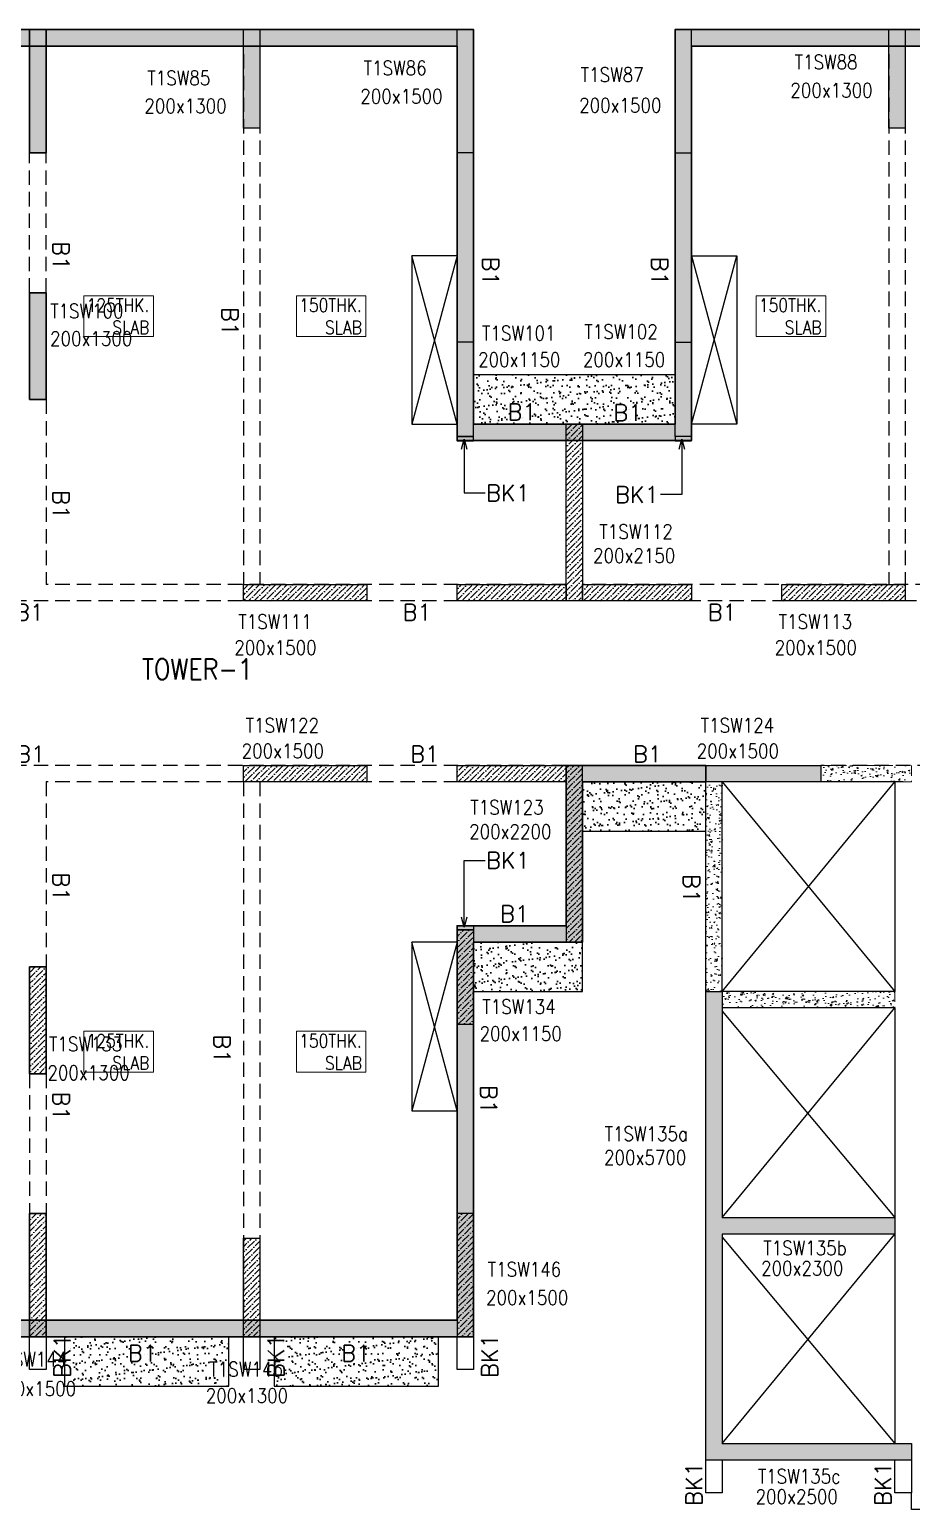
# Model space of a CAD drawing. Header units: millimetres. Extents: x 1078357 to 2594950, y -4969473 to -4636555.
# Drawn here: x 2341123 to 2351848, y -4665825 to -4647825 of the extents above; entities that cross this region are included whole.
import ezdxf

# ---------------------------------------------------------------- set-up
doc = ezdxf.new("R2010")
doc.units = ezdxf.units.MM
for name, pattern in [('CENTER', [2, 1.25, -0.25, 0.25, -0.25]), ('CONTINOUS', [0]), ('HIDDEN', [0.375, 0.25, -0.125]), ('New Retail block$0$CONTINOUS', [0])]:
    doc.linetypes.add(name, pattern=pattern)
doc.layers.get('0').update_dxf_attribs({"lineweight": 0})
for name, color, linetype, lineweight in [('A-_ANOTDIMA_D-', 6, 'Continuous', 13), ('COL. NO.', 30, 'Continuous', 25), ('COL. SIZE', 7, 'Continuous', 25), ('HATCH', 8, 'Continuous', 30), ('RCC UPSTAND', 43, 'Continuous', 30), ('S-NON STR RCC WALL', 8, 'Continuous', 0), ('SLAB THK.', 6, 'Continuous', 0)]:
    doc.layers.add(name, color=color, linetype=linetype, lineweight=lineweight)
for name, color, linetype in [('B-200x650', 241, 'HIDDEN'), ('BK1-200x650', 241, 'HIDDEN'), ('DROP SLAB', 8, 'Continuous'), ('NON STR. RCC WALL', 6, 'Continuous'), ('S-COLUMN_SHEAR WALL', 1, 'Continuous'), ('S-CUT OUT', 3, 'Continuous'), ('S-PROJECTION', 54, 'New Retail block$0$CONTINOUS'), ('TEXT', 7, 'Continuous')]:
    doc.layers.add(name, color=color, linetype=linetype)
doc.styles.add('Roman', font='romans')
doc.styles.add('ROMANS', font='romans.shx', dxfattribs={"width": 0.85})
doc.dimstyles.new('HARESH', dxfattribs={"dimtxt": 150, "dimasz": 75, "dimexe": 0, "dimexo": 0, "dimgap": 25, "dimtad": 1, "dimdec": 0, "dimdsep": 46, "dimtxsty": 'Roman', "dimblk": 'OBLIQUE', "dimcen": 225, "dimdle": 25, "dimclrd": 2, "dimclre": 2, "dimclrt": 7, "dimadec": 8, "dimazin": 1, "dimtfac": 1, "dimtdec": 0, "dimtmove": 0, "dimatfit": 0, "dimfxl": 1, "dimlwd": -1, "dimlwe": -1, "dimarcsym": 0})
pattern_1 = [(0, (2286047.657, -4750426.6), (71.4375, 41.24446), [47.625, -95.25]), (120, (2286047.657, -4750426.6), (-71.4375, 41.24446), [47.625, -95.25]), (60, (2286047.657, -4750426.6), (2e-07, 82.48892), [-95.25, 47.625])]
pattern_2 = [(45, (3275453.18, -9394779.674), (25.25697034, 92.60889125), [119.0625, -23.8125, 0, -23.8125])]
pattern_3 = [(45, (3275553.18, -9394779.674), (25.25697034, 92.60889125), [119.0625, -23.8125, 0, -23.8125])]
pattern_4 = [(45, (3238950.164, -9363849.92), (25.25697034, 92.60889125), [119.0625, -23.8125, 0, -23.8125])]

# ---------------------------------------------------------------- blocks, each defined once
blk = doc.blocks.new('_Oblique')
at = {"color": 0, "linetype": 'ByBlock', "lineweight": -2}
blk.add_line((-0.5, -0.5), (0.5, 0.5), dxfattribs=at)
blk = doc.blocks.new('G$CD63B60BD')
at = {"layer": 'COL. NO.', "linetype": 'Continuous', "style": 'ROMANS', "width": 0.85}
for s, p in [('T1SW86', (61839, 15347, -320)), ('T1SW88', (67080, 15420, -320)), ('T1SW85', (59208, 15224, -320)), ('T1SW87', (64479, 15264, -320)), ('T1SW100', (58025, 12391, -320)), ('T1SW101', (63279, 12120, -320)), ('T1SW102', (64523, 12138, -320)), ('T1SW112', (64706, 9707, -320)), ('T1SW111', (60314, 8609, -320)), ('T1SW113', (66886, 8609, -320)), ('T1SW122', (60403, 7351, -320)), ('T1SW124', (65938, 7351, -320)), ('T1SW123', (63135, 6352, -320)), ('T1SW134', (63281, 3927, -320)), ('T1SW133', (58011, 3475, -320)), ('T1SW135a', (64768, 2381, -641)), ('T1SW135b', (66699, 993, -320)), ('T1SW146', (63348, 733, -320)), ('T1SW144', (57341, -360, -320)), ('T1SW145', (59962, -482, -320)), ('T1SW135c', (66632, -1785, -320))]:
    blk.add_text(s, height=175, dxfattribs=at).set_placement(p)
at = {"layer": 'COL. SIZE', "linetype": 'Continuous', "style": 'ROMANS', "width": 0.85}
for s, p in [('200x1500', (61797, 15001, -320)), ('200x1300', (67028, 15074, -320)), ('200x1300', (59171, 14883, -320)), ('200x1500', (64459, 14890, -320)), ('200x1300', (58024, 12054, -320)), ('200x1150', (63230, 11799, -320)), ('200x1150', (64505, 11799, -320)), ('200x2150', (64628, 9413, -320)), ('200x1500', (60265, 8296, -320)), ('200x1500', (66837, 8296, -320)), ('200x1500', (60354, 7037, -320)), ('200x1500', (65889, 7037, -320)), ('200x2200', (63121, 6056, -320)), ('200x1150', (63248, 3599, -320)), ('200x1300', (57992, 3123, -320)), ('200x5700', (64762, 2093, -641)), ('200x2300', (66672, 745, -320)), ('200x1500', (63327, 388, -320)), ('200x1500', (57340, -720, -320)), ('200x1300', (59918, -804, -320)), ('200x2500', (66605, -2033, -320))]:
    blk.add_text(s, height=175, dxfattribs=at).set_placement(p)

msp = doc.modelspace()

# ---------------------------------------------------------------- hatches: boundary and pattern name
at = {"ltscale": 700}
h = msp.add_hatch(dxfattribs=at)
h.set_pattern_fill('ANSI36', color=8, scale=15)
h.set_pattern_definition(pattern_4)
h.paths.add_polyline_path([(2346322.7, -4658775.2), (2346522.7, -4658775.2), (2346522.7, -4659925.2), (2346322.7, -4659925.2)])
h = msp.add_hatch(dxfattribs=at)
h.set_pattern_fill('ANSI36', color=8, scale=15)
h.set_pattern_definition(pattern_4)
h.paths.add_polyline_path([(2341122.7, -4663725.2), (2341322.7, -4663725.2), (2341322.7, -4662225.1), (2341122.7, -4662225.1)])
h = msp.add_hatch(dxfattribs=at)
h.set_pattern_fill('ANSI36', color=8, scale=15)
h.set_pattern_definition(pattern_4)
h.paths.add_polyline_path([(2341322.7, -4663725.2), (2341122.7, -4663725.2), (2341122.7, -4662225.1), (2341322.7, -4662225.1)])
h = msp.add_hatch(dxfattribs=at)
h.set_pattern_fill('ANSI36', color=8, scale=15)
h.set_pattern_definition(pattern_4)
h.paths.add_polyline_path([(2346322.7, -4663725.2), (2346522.7, -4663725.2), (2346522.7, -4662225.1), (2346322.7, -4662225.1)])
at = {"layer": 'HATCH'}
h = msp.add_hatch(dxfattribs=at)
h.set_pattern_fill('AR-SAND', color=8, scale=3, angle=179.97015)
h.set_pattern_definition([(37.4701541, (-1701385.51, 14023764.33), (-4.72361136, 146.8264517), [0, -115.824, 0, -129.54, 0, -123.825]), (7.4701541, (-1701385.5, 14023764.33), (134.9689868, 214.9772528), [0, -62.484, 0, -104.394, 0, -40.005]), (327.4701541, (-1701479.23, 14023764.38), (237.2979035, 0.3075449), [0, -38.1, 0, -137.16, 0, -179.07]), (317.4701541, (-1701479.23, 14023764.38), (229.1017424, 66.759465), [0, -19.05, 0, -89.916, 0, -102.87])])
h.paths.add_polyline_path([(2348972.7, -4652025.1), (2346522.7, -4652025.1), (2346522.7, -4652625.1), (2348972.7, -4652625.1)])
h = msp.add_hatch(dxfattribs=at)
h.set_pattern_fill('AR-SAND', color=8, scale=3, angle=179.97015)
h.set_pattern_definition([(37.4701541, (-1694335.5, 14025714.22), (-4.72361136, 146.8264517), [0, -115.824, 0, -129.54, 0, -123.825]), (7.4701541, (-1694335.5, 14025714.22), (134.9689868, 214.9772528), [0, -62.484, 0, -104.394, 0, -40.005]), (327.4701541, (-1694429.22, 14025714.27), (237.2979035, 0.3075449), [0, -38.1, 0, -137.16, 0, -179.07]), (317.4701541, (-1694429.22, 14025714.27), (229.1017424, 66.759465), [0, -19.05, 0, -89.916, 0, -102.87])])
h.paths.add_polyline_path([(2349347.7, -4656975), (2347847.8, -4656975), (2347847.8, -4657575.2), (2349347.7, -4657575.2)])
h = msp.add_hatch(dxfattribs=at)
h.set_pattern_fill('AR-SAND', color=8, scale=3, angle=179.97015)
h.set_pattern_definition([(37.4701541, (-1706685.51, 14023764.3), (-4.72361136, 146.8264517), [0, -115.824, 0, -129.54, 0, -123.825]), (7.4701541, (-1706685.51, 14023764.3), (134.9689868, 214.9772528), [0, -62.484, 0, -104.394, 0, -40.005]), (327.4701541, (-1706779.24, 14023764.35), (237.2979035, 0.3075449), [0, -38.1, 0, -137.16, 0, -179.07]), (317.4701541, (-1706779.24, 14023764.35), (229.1017424, 66.759465), [0, -19.05, 0, -89.916, 0, -102.87])])
h.paths.add_polyline_path([(2347847.7, -4658925.1), (2346522.7, -4658925.1), (2346522.7, -4659525.1), (2347847.7, -4659525.1)])
h = msp.add_hatch(dxfattribs=at)
h.set_pattern_fill('AR-SAND', color=8, scale=3, angle=179.97015)
h.set_pattern_definition([(37.47015413, (-2789535.23, 18707783.49), (-4.72361136, 146.8264517), [0, -115.824, 0, -129.54, 0, -123.825]), (7.4701541, (-2789535.23, 18707783.49), (134.9689868, 214.9772528), [0, -62.484, 0, -104.394, 0, -40.005]), (327.4701541, (-2789628.95, 18707783.54), (237.2979035, 0.3075449), [0, -38.1, 0, -137.16, 0, -179.07]), (317.4701541, (-2789628.95, 18707783.54), (229.1017424, 66.759465), [0, -19.05, 0, -89.916, 0, -102.87])])
h.paths.add_polyline_path([(2343547.8, -4663725.1), (2341547.8, -4663725.1), (2341547.8, -4664325.1), (2343547.8, -4664325.1)])
h = msp.add_hatch(dxfattribs=at)
h.set_pattern_fill('AR-SAND', color=8, scale=3, angle=179.97015)
h.set_pattern_definition([(37.47015413, (-2792085.23, 18707783.49), (-4.72361136, 146.8264517), [0, -115.824, 0, -129.54, 0, -123.825]), (7.4701541, (-2792085.23, 18707783.49), (134.9689868, 214.9772528), [0, -62.484, 0, -104.394, 0, -40.005]), (327.4701541, (-2792178.95, 18707783.54), (237.2979035, 0.3075449), [0, -38.1, 0, -137.16, 0, -179.07]), (317.4701541, (-2792178.95, 18707783.54), (229.1017424, 66.759465), [0, -19.05, 0, -89.916, 0, -102.87])])
h.paths.add_polyline_path([(2346097.8, -4663725.1), (2344097.8, -4663725.1), (2344097.8, -4664325.1), (2346097.8, -4664325.1)])
at = {"layer": 'RCC UPSTAND', "linetype": 'CENTER', "ltscale": 700}
h = msp.add_hatch(dxfattribs=at)
h.set_pattern_fill('HONEY', color=8, scale=15)
h.set_pattern_definition(pattern_1)
h.paths.add_polyline_path([(2328072.7, -4648025.1), (2328072.7, -4647825.1), (2333472.7, -4647825.1), (2333472.7, -4652625.1), (2335922.7, -4652625.1), (2335922.7, -4647825.1), (2346522.7, -4647825.1), (2346522.7, -4652625.1), (2348972.7, -4652625.1), (2348972.7, -4647825.1), (2359572.7, -4647825.1), (2359572.7, -4652625.1), (2362022.7, -4652625.1), (2362022.7, -4647825.1), (2372622.7, -4647825.1), (2372622.7, -4652625.1), (2373947.7, -4652625.1), (2373947.7, -4654775.1), (2370072.7, -4654775.1), (2370072.7, -4656775.1), (2373947.7, -4656775.1), (2373947.7, -4658925.1), (2372622.7, -4658925.1), (2372622.7, -4663725.1), (2367222.7, -4663725.1), (2367222.7, -4656975.2), (2364127.7, -4656975.2), (2364127.7, -4656775.2), (2367422.7, -4656775.2), (2367422.7, -4663525.1), (2372422.7, -4663525.1), (2372422.7, -4658725.1), (2373747.7, -4658725.1), (2373747.7, -4656975.1), (2369872.7, -4656975.1), (2369872.7, -4654575.1), (2373747.7, -4654575.1), (2373747.7, -4652825.1), (2372422.7, -4652825.1), (2372422.7, -4648025.1), (2362222.7, -4648025.1), (2362222.7, -4652825.1), (2359372.7, -4652825.1), (2359372.7, -4648025.1), (2349172.7, -4648025.1), (2349172.7, -4652825.1), (2346322.7, -4652825.1), (2346322.7, -4648025.1), (2336122.7, -4648025.1), (2336122.7, -4652825.1), (2333272.7, -4652825.1), (2333272.7, -4648025.1)])
at = {"layer": 'RCC UPSTAND'}
h = msp.add_hatch(dxfattribs=at)
h.set_pattern_fill('HONEY', color=8, scale=15)
h.set_pattern_definition(pattern_1)
edge = h.paths.add_edge_path()
edge.add_line((2349347.7, -4656775.2), (2349347.7, -4656975.1))
edge.add_line((2349347.7, -4656975.1), (2347847.7, -4656975.1))
edge.add_line((2347847.7, -4656975.1), (2347847.7, -4658925.1))
edge.add_line((2347847.7, -4658925.1), (2346522.7, -4658925.1))
edge.add_line((2346522.7, -4658925.1), (2346522.7, -4663725.1))
edge.add_line((2346522.7, -4663725.1), (2335922.7, -4663725.1))
edge.add_line((2335922.7, -4663725.1), (2335922.7, -4658925.1))
edge.add_line((2335922.7, -4658925.1), (2333472.7, -4658925.1))
edge.add_line((2333472.7, -4658925.1), (2333472.7, -4663725.1))
edge.add_line((2333472.7, -4663725.1), (2328072.7, -4663725.1))
edge.add_line((2328072.7, -4663725.1), (2328072.7, -4663525.1))
edge.add_line((2328072.7, -4663525.1), (2333272.7, -4663525.1))
edge.add_line((2333272.7, -4663525.1), (2333272.7, -4658725.1))
edge.add_line((2333272.7, -4658725.1), (2336122.7, -4658725.1))
edge.add_line((2336122.7, -4658725.1), (2336122.7, -4663525.1))
edge.add_line((2336122.7, -4663525.1), (2346322.7, -4663525.1))
edge.add_line((2346322.7, -4663525.1), (2346322.7, -4658725.1))
edge.add_line((2346322.7, -4658725.1), (2347647.7, -4658725.1))
edge.add_line((2347647.7, -4658725.1), (2347647.7, -4656775.1))
edge.add_line((2347647.7, -4656775.1), (2349347.7, -4656775.1))
at = {"layer": 'S-COLUMN_SHEAR WALL', "lineweight": 25, "extrusion": (1.00316e-06, 1.91639e-11, 1)}
h = msp.add_hatch(color=1, dxfattribs=at)
h.dxf.hatch_style = 1
h.paths.add_polyline_path([(2341322.8, -4647825.2), (2341122.8, -4647825.2), (2341122.8, -4649325.1), (2341322.8, -4649325.1)])
at = {"layer": 'S-COLUMN_SHEAR WALL', "lineweight": 25}
h = msp.add_hatch(color=1, dxfattribs=at)
h.dxf.hatch_style = 1
h.paths.add_polyline_path([(2343722.8, -4649025.2), (2343922.8, -4649025.2), (2343922.8, -4647825.2), (2343722.8, -4647825.2)])
at = {"layer": 'S-COLUMN_SHEAR WALL', "lineweight": 25, "extrusion": (-1.00316e-06, 2.11765e-11, 1)}
h = msp.add_hatch(color=1, dxfattribs=at)
h.dxf.hatch_style = 1
h.paths.add_polyline_path([(2346322.8, -4647825.2), (2346522.8, -4647825.2), (2346522.8, -4649325.1), (2346322.8, -4649325.1)])
at = {"layer": 'S-COLUMN_SHEAR WALL', "lineweight": 25, "extrusion": (1.00316e-06, 1.91639e-11, 1)}
h = msp.add_hatch(color=1, dxfattribs=at)
h.dxf.hatch_style = 1
h.paths.add_polyline_path([(2349172.8, -4647825.2), (2348972.8, -4647825.2), (2348972.8, -4649325.1), (2349172.8, -4649325.1)])
at = {"layer": 'S-COLUMN_SHEAR WALL', "lineweight": 25}
h = msp.add_hatch(color=1, dxfattribs=at)
h.dxf.hatch_style = 1
h.paths.add_polyline_path([(2351572.8, -4649025.2), (2351772.8, -4649025.2), (2351772.8, -4647825.2), (2351572.8, -4647825.2)])
at = {"layer": 'S-COLUMN_SHEAR WALL', "lineweight": 25, "extrusion": (1.00316e-06, 1.91639e-11, 1)}
h = msp.add_hatch(color=1, dxfattribs=at)
h.dxf.hatch_style = 1
h.paths.add_polyline_path([(2341322.7, -4652325.1), (2341122.7, -4652325.1), (2341122.7, -4651025.1), (2341322.7, -4651025.1)])
at = {"layer": 'S-COLUMN_SHEAR WALL', "lineweight": 25, "extrusion": (-1.00316e-06, 2.11765e-11, 1)}
h = msp.add_hatch(color=1, dxfattribs=at)
h.dxf.hatch_style = 1
h.paths.add_polyline_path([(2346322.7, -4652775.2), (2346522.7, -4652775.2), (2346522.7, -4651625.2), (2346322.7, -4651625.2)])
at = {"layer": 'S-COLUMN_SHEAR WALL', "lineweight": 25, "extrusion": (1.00316e-06, 1.91639e-11, 1)}
h = msp.add_hatch(color=1, dxfattribs=at)
h.dxf.hatch_style = 1
h.paths.add_polyline_path([(2349172.7, -4652775.2), (2348972.7, -4652775.2), (2348972.7, -4651625.2), (2349172.7, -4651625.2)])
at = {"layer": 'S-COLUMN_SHEAR WALL', "ltscale": 700}
h = msp.add_hatch(dxfattribs=at)
h.set_pattern_fill('ANSI36', color=8, scale=15)
h.set_pattern_definition(pattern_2)
h.paths.add_polyline_path([(2347647.7, -4652625.2), (2347847.7, -4652625.2), (2347847.7, -4654775.2), (2347647.7, -4654775.2)])
h = msp.add_hatch(dxfattribs=at)
h.set_pattern_fill('ANSI36', color=8, scale=15)
h.set_pattern_definition(pattern_3)
h.paths.add_polyline_path([(2343722.8, -4654575.1), (2343722.8, -4654775.1), (2345222.8, -4654775.1), (2345222.8, -4654575.1)])
h = msp.add_hatch(dxfattribs=at)
h.set_pattern_fill('ANSI36', color=8, scale=15)
h.set_pattern_definition(pattern_2)
h.paths.add_polyline_path([(2347647.7, -4654575.2), (2347647.7, -4654775.2), (2346322.7, -4654775.2), (2346322.7, -4654575.2)])
h = msp.add_hatch(dxfattribs=at)
h.set_pattern_fill('ANSI36', color=8, scale=15)
h.set_pattern_definition(pattern_2)
h.paths.add_polyline_path([(2349172.7, -4654575.2), (2349172.7, -4654775.2), (2347847.7, -4654775.2), (2347847.7, -4654575.2)])
h = msp.add_hatch(dxfattribs=at)
h.set_pattern_fill('ANSI36', color=8, scale=15)
h.set_pattern_definition([(45, (3275453.18, -9394779.674), (25.25697034, 92.60889125), [119.0625, -23.8125, 0, -23.8125])])
h.paths.add_polyline_path([(2350272.8, -4654575.1), (2350272.8, -4654775.1), (2351772.8, -4654775.1), (2351772.8, -4654575.1)])
h = msp.add_hatch(dxfattribs=at)
h.set_pattern_fill('ANSI36', color=8, scale=15)
h.set_pattern_definition(pattern_3)
h.paths.add_polyline_path([(2343722.8, -4656775.1), (2343722.8, -4656975.1), (2345222.8, -4656975.1), (2345222.8, -4656775.1)])
h = msp.add_hatch(dxfattribs=at)
h.set_pattern_fill('ANSI36', color=8, scale=15)
h.set_pattern_definition(pattern_2)
h.paths.add_polyline_path([(2347647.7, -4656775.2), (2347647.7, -4656975.2), (2346322.7, -4656975.2), (2346322.7, -4656775.2)])
h = msp.add_hatch(dxfattribs=at)
h.set_pattern_fill('ANSI36', color=8, scale=15)
h.set_pattern_definition(pattern_2)
h.paths.add_polyline_path([(2347647.7, -4658925.2), (2347847.7, -4658925.2), (2347847.7, -4656775.2), (2347647.7, -4656775.2)])
at = {"layer": 'S-COLUMN_SHEAR WALL', "lineweight": 25}
h = msp.add_hatch(color=1, dxfattribs=at)
h.dxf.hatch_style = 1
h.paths.add_polyline_path([(2350747.8, -4656775.2), (2350747.8, -4656975.2), (2349347.8, -4656975.2), (2349347.8, -4656775.2)])
at = {"layer": 'S-COLUMN_SHEAR WALL', "ltscale": 700}
h = msp.add_hatch(dxfattribs=at)
h.set_pattern_fill('ANSI36', color=8, scale=15)
h.set_pattern_definition([(45, (3288925.164, -9375249.92), (25.25697034, 92.60889125), [119.0625, -23.8125, 0, -23.8125])])
h.paths.add_polyline_path([(2341122.7, -4659225.1), (2341122.7, -4660525.1), (2341322.7, -4660525.1), (2341322.7, -4659225.1)])
at = {"layer": 'S-COLUMN_SHEAR WALL', "lineweight": 25}
h = msp.add_hatch(color=1, dxfattribs=at)
h.dxf.hatch_style = 1
h.paths.add_polyline_path([(2351647.8, -4662275.2), (2351647.8, -4662475.2), (2349547.7, -4662475.2), (2349547.7, -4665025.2), (2351847.8, -4665025.2), (2351847.8, -4665225.2), (2349347.7, -4665225.2), (2349347.8, -4659525.2), (2349547.8, -4659525.2), (2349547.7, -4662275.2)])
at = {"layer": 'S-COLUMN_SHEAR WALL', "ltscale": 700}
h = msp.add_hatch(dxfattribs=at)
h.set_pattern_fill('ANSI36', color=8, scale=15)
h.set_pattern_definition([(45, (3291525.155, -9378449.98), (25.25697034, 92.60889125), [119.0625, -23.8125, 0, -23.8125])])
h.paths.add_polyline_path([(2343922.7, -4662525.1), (2343922.7, -4663725.2), (2343722.7, -4663725.2), (2343722.7, -4662525.1)])
at = {"layer": 'S-NON STR RCC WALL', "linetype": 'HIDDEN', "ltscale": 500}
h = msp.add_hatch(dxfattribs=at)
h.set_pattern_fill('AR-CONC', color=256, angle=180)
h.set_pattern_definition([(50, (1219874.92, 24392.26), (182.184669, -15.9390855), [19.05, -209.55]), (355, (1219874.92, 24392.26), (-35.2434214, 191.056845), [15.24, -167.640584]), (100.4514447, (1219890.1, 24390.93), (146.941247, 175.117752), [16.190009, -178.0902446]), (46.1842, (1219874.92, 24443.06), (271.079041, -42.042328), [28.575, -314.325]), (96.6355576, (1219897.5, 24439.56), (237.404134, 247.426125), [24.285023, -267.135608]), (351.184151, (1219874.92, 24443.06), (237.404134, 247.426125), [22.859967, -251.459732]), (21, (1219900.32, 24430.36), (151.6143913, -102.265198), [19.05, -209.55]), (326, (1219900.32, 24430.36), (61.802028, 184.187966), [15.24, -167.64]), (71.451445, (1219912.95, 24421.84), (213.416419, 81.922769), [16.190009, -178.0899376]), (37.5, (1219874.92, 24392.26), (3.08860325, 84.5550389), [0, -165.608, 0, -170.18, 0, -168.275]), (7.5, (1219874.92, 24392.26), (66.8196625, 100.1805748), [0, -97.028, 0, -161.798, 0, -64.135]), (327.5, (1219818.276, 24392.26), (135.5905952, -5.728744), [0, -63.5, 0, -198.12, 0, -262.89]), (317.5, (1219792.88, 24392.26), (148.1291814, 25.426491), [0, -82.55, 0, -131.572, 0, -186.69])])
h.paths.add_polyline_path([(2350747.8, -4656775.2), (2351847.8, -4656775.2), (2351847.8, -4656975.2), (2350747.8, -4656975.2)])
h = msp.add_hatch(dxfattribs=at)
h.set_pattern_fill('AR-CONC', color=256, angle=180)
h.set_pattern_definition([(50, (122650.2, 4708411.45), (182.184669, -15.9390855), [19.05, -209.55]), (355, (122650.2, 4708411.45), (-35.2434214, 191.0568452), [15.24, -167.640584]), (100.4514447, (122665.38, 4708410.12), (146.941247, 175.117752), [16.1900088, -178.0902446]), (46.1842, (122650.2, 4708462.25), (271.079041, -42.042328), [28.575, -314.325]), (96.6355576, (122672.8, 4708458.74), (237.404134, 247.4261246), [24.285023, -267.135608]), (351.1841512, (122650.2, 4708462.25), (237.404134, 247.4261246), [22.859967, -251.459732]), (21, (122675.6, 4708449.55), (151.6143913, -102.2651982), [19.05, -209.55]), (326, (122675.6, 4708449.55), (61.8020283, 184.187966), [15.24, -167.64]), (71.451445, (122688.24, 4708441.03), (213.4164193, 81.922769), [16.1900088, -178.0899376]), (37.5, (122650.2, 4708411.45), (3.08860325, 84.55503887), [0, -165.608, 0, -170.18, 0, -168.275]), (7.5, (122650.2, 4708411.45), (66.8196625, 100.1805748), [0, -97.028, 0, -161.798, 0, -64.135]), (327.5, (122593.56, 4708411.45), (135.59059517, -5.728744), [0, -63.5, 0, -198.12, 0, -262.89]), (317.5, (122568.16, 4708411.45), (148.1291814, 25.426491), [0, -82.55, 0, -131.572, 0, -186.69])])
h.paths.add_polyline_path([(2349347.8, -4656975.1), (2349547.8, -4656975.1), (2349547.8, -4659525.2), (2349347.8, -4659525.2)])
h = msp.add_hatch(dxfattribs=at)
h.set_pattern_fill('AR-CONC', color=256, angle=180)
h.set_pattern_definition([(50, (3410824.37, -9343646.11), (182.184669, -15.9390855), [19.05, -209.55]), (355, (3410824.37, -9343646.11), (-35.2434214, 191.056845), [15.24, -167.640584]), (100.4514447, (3410839.55, -9343647.44), (146.941247, 175.117752), [16.190009, -178.0902446]), (46.1842, (3410824.37, -9343595.31), (271.079041, -42.042328), [28.575, -314.325]), (96.6355576, (3410846.96, -9343598.82), (237.404134, 247.426125), [24.285023, -267.135608]), (351.184151, (3410824.37, -9343595.31), (237.404134, 247.426125), [22.859967, -251.459732]), (21, (3410849.77, -9343608.01), (151.6143913, -102.265198), [19.05, -209.55]), (326, (3410849.77, -9343608.01), (61.802028, 184.187966), [15.24, -167.64]), (71.451445, (3410862.4, -9343616.54), (213.416419, 81.922769), [16.190009, -178.0899376]), (37.5, (3410824.366, -9343646.114), (3.08860325, 84.5550389), [0, -165.608, 0, -170.18, 0, -168.275]), (7.5, (3410824.37, -9343646.11), (66.8196625, 100.1805748), [0, -97.028, 0, -161.798, 0, -64.135]), (327.5, (3410767.724, -9343646.114), (135.5905952, -5.728744), [0, -63.5, 0, -198.12, 0, -262.89]), (317.5, (3410742.32, -9343646.11), (148.1291814, 25.426491), [0, -82.55, 0, -131.572, 0, -186.69])])
h.paths.add_polyline_path([(2349547.8, -4659525.2), (2351647.8, -4659525.2), (2351647.8, -4659725.2), (2349547.8, -4659725.2)])

# ---------------------------------------------------------------- linework, layer by layer
at = {"layer": 'B-200x650', "linetype": 'HIDDEN', "ltscale": 700}
for p, q in [((2341122.7, -4648025.1, 0), (2336122.8, -4648025.1, 0)), ((2346322.7, -4648025.1, 0), (2341322.7, -4648025.1, 0)), ((2343722.7, -4648125.2, 0), (2343722.7, -4654575, 0)), ((2343922.7, -4648125.2, 0), (2343922.7, -4654575, 0)), ((2354172.8, -4648025.1, 0), (2349172.7, -4648025.1, 0)), ((2351572.7, -4648125.2, 0), (2351572.7, -4654575, 0)), ((2351772.7, -4648125.2, 0), (2351772.7, -4654575, 0)), ((2341122.7, -4651025.1, 0), (2341122.7, -4649325.1, 0)), ((2341322.7, -4651025.1, 0), (2341322.7, -4649325.1, 0)), ((2346322.7, -4649325.1, 0), (2346322.7, -4651825.1, 0)), ((2349172.7, -4649325.1, 0), (2349172.7, -4651825.1, 0)), ((2341322.7, -4652325.2, 0), (2341322.7, -4654575.1, 0)), ((2347647.7, -4652825.1, 0), (2346522.7, -4652825.1, 0)), ((2347847.7, -4652825.1, 0), (2348972.8, -4652825.1, 0)), ((2347647.7, -4654575, 0), (2341322.7, -4654575, 0)), ((2354172.7, -4654575, 0), (2347847.7, -4654575, 0)), ((2347647.7, -4654775, 0), (2335447.7, -4654775, 0)), ((2360047.8, -4654775, 0), (2347847.7, -4654775, 0)), ((2347647.7, -4656775.1, 0), (2335447.7, -4656775.1, 0)), ((2347847.7, -4656775.1, 0), (2349347.7, -4656775.1, 0)), ((2355247.8, -4656775.1, 0), (2350747.8, -4656775.1, 0)), ((2347647.7, -4656975.1, 0), (2341322.7, -4656975.1, 0)), ((2341322.7, -4656975.1, 0), (2341322.7, -4659225.1, 0)), ((2343722.7, -4656975.1, 0), (2343722.7, -4663425.1, 0)), ((2343922.7, -4656975.1, 0), (2343922.7, -4663425.1, 0)), ((2347647.7, -4658725.1, 0), (2346522.7, -4658725.1, 0)), ((2346322.7, -4662225.1, 0), (2346322.7, -4659925.1, 0)), ((2341122.7, -4660525.1, 0), (2341122.8, -4662225.1, 0)), ((2341322.7, -4660525.1, 0), (2341322.7, -4662225.1, 0)), ((2346322.7, -4663525.1, 0), (2341322.7, -4663525.1, 0))]:
    msp.add_line(p, q, dxfattribs=at)
at = {"layer": 'B-200x650', "linetype": 'CONTINOUS', "ltscale": 700}
for p, q in [((2346522.7, -4649325.1, 0), (2346522.7, -4651825.1, 0)), ((2348972.7, -4649325.1, 0), (2348972.7, -4651825.1, 0)), ((2348972.7, -4652625.1, 0), (2346522.7, -4652625.1, 0)), ((2347847.7, -4656975.1, 0), (2349347.7, -4656975.1, 0)), ((2349347.7, -4659525.1, 0), (2349347.7, -4656975.1, 0)), ((2349547.7, -4659525.1, 0), (2349547.7, -4656975.1, 0)), ((2351647.7, -4656975.1, 0), (2350747.8, -4656975.1, 0)), ((2351747.8, -4656975.1, 0), (2350947.8, -4656975.1, 0)), ((2351647.7, -4656975.1, 0), (2351647.7, -4659525.1, 0)), ((2351647.7, -4659525.1, 0), (2349547.7, -4659525.1, 0)), ((2351647.7, -4659725.1, 0), (2349547.7, -4659725.1, 0)), ((2351647.7, -4659725.1, 0), (2351647.7, -4662275.1, 0)), ((2346522.7, -4662225.1, 0), (2346522.7, -4659925.1, 0)), ((2351647.7, -4662475.1, 0), (2351647.7, -4665025.1, 0)), ((2341122.7, -4664125.1, 0), (2341122.7, -4663725.1, 0)), ((2346322.7, -4663725.1, 0), (2341322.7, -4663725.1, 0)), ((2341322.7, -4663725.1, 0), (2341322.7, -4664125.1, 0)), ((2343722.7, -4664125.1, 0), (2343722.7, -4663725.1, 0)), ((2343922.7, -4663725.1, 0), (2343922.7, -4664125.1, 0)), ((2346322.7, -4664125.1, 0), (2346322.7, -4663725.1, 0)), ((2346522.7, -4663725.1, 0), (2346522.7, -4664125.1, 0)), ((2341322.7, -4664125.1, 0), (2341122.7, -4664125.1, 0)), ((2343922.7, -4664125.1, 0), (2343722.7, -4664125.1, 0)), ((2346522.7, -4664125.1, 0), (2346322.7, -4664125.1, 0)), ((2349347.7, -4665625.1, 0), (2349347.7, -4665225.1, 0)), ((2349547.7, -4665225.1, 0), (2349547.7, -4665625.1, 0)), ((2351647.7, -4665625.1, 0), (2351647.7, -4665225.1, 0)), ((2351847.7, -4665225.1, 0), (2351847.7, -4665625.1, 0)), ((2349547.7, -4665625.1, 0), (2349347.7, -4665625.1, 0)), ((2351847.7, -4665625.1, 0), (2351647.7, -4665625.1, 0))]:
    msp.add_line(p, q, dxfattribs=at)
at = {"layer": 'B-200x650', "linetype": 'Continuous', "ltscale": 700}
msp.add_line((2347847.7, -4658925.1, 0), (2346522.7, -4658925.1, 0), dxfattribs=at)
at = {"layer": 'BK1-200x650', "linetype": 'Continuous', "ltscale": 700, "elevation": 0}
for points in [[(2346522.8, -4652775.2), (2346322.8, -4652775.2), (2346322.8, -4652825.3), (2346522.8, -4652825.3)], [(2349172.8, -4652775.2), (2348972.8, -4652775.2), (2348972.8, -4652825.3), (2349172.8, -4652825.3)], [(2346522.8, -4658775.2), (2346322.8, -4658775.2), (2346322.8, -4658725), (2346522.8, -4658725)]]:
    msp.add_lwpolyline(points, close=True, dxfattribs=at)
at = {"layer": 'DROP SLAB', "color": 3, "linetype": 'CONTINOUS', "ltscale": 500}
for p, q in [((2346322.8, -4650575.2, 0), (2345772.8, -4652625.2, 0)), ((2346322.8, -4652625.2, 0), (2345772.8, -4650575.2, 0)), ((2349172.8, -4650575.2, 0), (2349722.8, -4652625.2, 0)), ((2349172.8, -4652625.2, 0), (2349722.8, -4650575.2, 0)), ((2346322.8, -4658925.2, 0), (2345772.8, -4660975.2, 0)), ((2346322.8, -4660975.2, 0), (2345772.8, -4658925.2, 0))]:
    msp.add_line(p, q, dxfattribs=at)
at = {"layer": 'DROP SLAB', "color": 3, "linetype": 'CONTINOUS', "ltscale": 500, "elevation": 0}
for points in [[(2346322.8, -4650575.2), (2345772.8, -4650575.2), (2345772.8, -4652625.2), (2346322.8, -4652625.2)], [(2349172.8, -4650575.2), (2349722.8, -4650575.2), (2349722.8, -4652625.2), (2349172.8, -4652625.2)], [(2346322.8, -4658925.2), (2345772.8, -4658925.2), (2345772.8, -4660975.2), (2346322.8, -4660975.2)]]:
    msp.add_lwpolyline(points, close=True, dxfattribs=at)
at = {"layer": 'NON STR. RCC WALL', "elevation": 0}
for points in [[(2347847.7, -4654775.2), (2347647.7, -4654775.2), (2347647.7, -4652625.2), (2347847.7, -4652625.2)], [(2347647.7, -4654575.2), (2347647.7, -4654775.2), (2346322.7, -4654775.2), (2346322.7, -4654575.2)], [(2349172.7, -4654575.2), (2349172.7, -4654775.2), (2347847.7, -4654775.2), (2347847.7, -4654575.2)], [(2347647.7, -4656775.2), (2347647.7, -4656975.2), (2346322.7, -4656975.2), (2346322.7, -4656775.2)]]:
    msp.add_lwpolyline(points, close=True, dxfattribs=at)
at = {"layer": 'RCC UPSTAND', "color": 1, "elevation": 0}
for points in [[(2328072.7, -4648025.1), (2328072.7, -4647825.1), (2333472.7, -4647825.1), (2333472.7, -4652625.1), (2335922.7, -4652625.1), (2335922.7, -4647825.1), (2346522.7, -4647825.1), (2346522.7, -4652625.1), (2348972.7, -4652625.1), (2348972.7, -4647825.1), (2359572.7, -4647825.1)], [(2359372.7, -4648025.1), (2349172.7, -4648025.1), (2349172.7, -4652825.1), (2346322.7, -4652825.1), (2346322.7, -4648025.1), (2336122.7, -4648025.1), (2336122.7, -4652825.1), (2333272.7, -4652825.1), (2333272.7, -4648025.1), (2328072.7, -4648025.1)], [(2349347.7, -4656775.2), (2349347.7, -4656975.1), (2347847.7, -4656975.1), (2347847.7, -4658925.1), (2346522.7, -4658925.1), (2346522.7, -4663725.1), (2335922.7, -4663725.1), (2335922.7, -4658925.1), (2333472.7, -4658925.1), (2333472.7, -4663725.1), (2328072.7, -4663725.1), (2328072.7, -4663525.1), (2333272.7, -4663525.1), (2333272.7, -4658725.1), (2336122.7, -4658725.1), (2336122.7, -4663525.1), (2346322.7, -4663525.1), (2346322.7, -4658725.1), (2347647.7, -4658725.1), (2347647.7, -4656775.1), (2349347.7, -4656775.1)]]:
    msp.add_lwpolyline(points, dxfattribs=at)
at = {"layer": 'S-COLUMN_SHEAR WALL', "color": 1, "lineweight": 25, "extrusion": (-1.00316e-06, 2.11765e-11, 1)}
for points, elevation in [([(2341122.8, -4647825.2), (2341322.8, -4647825.2), (2341322.8, -4649325.1), (2341122.8, -4649325.1)], -2.4), ([(2346322.8, -4647825.2), (2346522.8, -4647825.2), (2346522.8, -4649325.1), (2346322.8, -4649325.1)], -2.4), ([(2341122.7, -4652325.1), (2341322.7, -4652325.1), (2341322.7, -4651025.1), (2341122.7, -4651025.1)], -2.3), ([(2346322.7, -4652775.2), (2346522.7, -4652775.2), (2346522.7, -4651625.2), (2346322.7, -4651625.2)], -2.4)]:
    msp.add_lwpolyline(points, close=True, dxfattribs=dict(at, elevation=elevation))
at = {"layer": 'S-COLUMN_SHEAR WALL', "color": 1, "lineweight": 25, "extrusion": (1.00316e-06, 1.91639e-11, 1)}
for points, elevation in [([(2341322.8, -4647825.2), (2341122.8, -4647825.2), (2341122.8, -4649325.1), (2341322.8, -4649325.1)], 2.3), ([(2349172.8, -4647825.2), (2348972.8, -4647825.2), (2348972.8, -4649325.1), (2349172.8, -4649325.1)], 2.4), ([(2341322.7, -4652325.1), (2341122.7, -4652325.1), (2341122.7, -4651025.1), (2341322.7, -4651025.1)], 2.3), ([(2349172.7, -4652775.2), (2348972.7, -4652775.2), (2348972.7, -4651625.2), (2349172.7, -4651625.2)], 2.4)]:
    msp.add_lwpolyline(points, close=True, dxfattribs=dict(at, elevation=elevation))
at = {"layer": 'S-COLUMN_SHEAR WALL', "color": 1, "lineweight": 25, "elevation": 0}
for points in [[(2343722.8, -4647825.2), (2343922.8, -4647825.2), (2343922.8, -4649025.2), (2343722.8, -4649025.2)], [(2351572.8, -4647825.2), (2351772.8, -4647825.2), (2351772.8, -4649025.2), (2351572.8, -4649025.2)], [(2347647.7, -4652625.2), (2347847.7, -4652625.2), (2347847.7, -4654775.2), (2347647.7, -4654775.2)], [(2343722.8, -4654575.1), (2345222.8, -4654575.1), (2345222.8, -4654775.1), (2343722.8, -4654775.1)], [(2350272.8, -4654575.1), (2351772.8, -4654575.1), (2351772.8, -4654775.1), (2350272.8, -4654775.1)], [(2343722.8, -4656775.1), (2345222.8, -4656775.1), (2345222.8, -4656975.1), (2343722.8, -4656975.1)], [(2347647.7, -4658925.2), (2347847.7, -4658925.2), (2347847.7, -4656775.2), (2347647.7, -4656775.2)], [(2350747.8, -4656775.2), (2350747.8, -4656975.2), (2349347.8, -4656975.2), (2349347.8, -4656775.2)], [(2351647.8, -4662275.2), (2351647.8, -4662475.2), (2349547.7, -4662475.2), (2349547.7, -4665025.2), (2351847.8, -4665025.2), (2351847.8, -4665225.2), (2349347.7, -4665225.2), (2349347.8, -4659525.2), (2349547.8, -4659525.2), (2349547.7, -4662275.2)], [(2343722.7, -4662525.3), (2343922.7, -4662525.3), (2343922.7, -4663725.2), (2343722.7, -4663725.2)]]:
    msp.add_lwpolyline(points, close=True, dxfattribs=at)
at = {"layer": 'S-COLUMN_SHEAR WALL', "color": 1, "lineweight": 25, "extrusion": (-1.00316e-06, -1.91639e-11, 1), "elevation": -2.3}
for points in [[(2346322.7, -4658775.2), (2346522.7, -4658775.2), (2346522.7, -4659925.2), (2346322.7, -4659925.2)], [(2341122.7, -4659225.1), (2341322.7, -4659225.1), (2341322.7, -4660525.1), (2341122.7, -4660525.1)], [(2341122.7, -4663725.2), (2341322.7, -4663725.2), (2341322.7, -4662225.1), (2341122.7, -4662225.1)], [(2346322.7, -4663725.2), (2346522.7, -4663725.2), (2346522.7, -4662225.1), (2346322.7, -4662225.1)]]:
    msp.add_lwpolyline(points, close=True, dxfattribs=at)
at = {"layer": 'S-COLUMN_SHEAR WALL', "color": 1, "lineweight": 25, "extrusion": (1.00316e-06, -2.11765e-11, 1), "elevation": 2.3}
for points in [[(2341322.7, -4659225.1), (2341122.7, -4659225.1), (2341122.7, -4660525.1), (2341322.7, -4660525.1)], [(2341322.7, -4663725.2), (2341122.7, -4663725.2), (2341122.7, -4662225.1), (2341322.7, -4662225.1)]]:
    msp.add_lwpolyline(points, close=True, dxfattribs=at)
at = {"layer": 'S-CUT OUT', "elevation": 0}
for points in [[(2349547.8, -4659525.2), (2351647.8, -4656975.2)], [(2349547.8, -4656975.2), (2351647.8, -4659525.2)], [(2349547.8, -4662275.2), (2351647.8, -4659725.2)], [(2349547.8, -4659765.1), (2351647.8, -4662275.2)], [(2349547.8, -4665025.2), (2351647.8, -4662475.2)], [(2349547.8, -4662515.1), (2351647.8, -4665025.2)]]:
    msp.add_lwpolyline(points, dxfattribs=at)
at = {"layer": 'S-NON STR RCC WALL', "linetype": 'HIDDEN', "ltscale": 500, "elevation": 0}
for points in [[(2350747.8, -4656775.2), (2351847.8, -4656775.2), (2351847.8, -4656975.2), (2350747.8, -4656975.2)], [(2349347.8, -4656975.1), (2349547.8, -4656975.1), (2349547.8, -4659525.2), (2349347.8, -4659525.2)], [(2349547.8, -4659525.2), (2351647.8, -4659525.2), (2351647.8, -4659725.2), (2349547.8, -4659725.2)]]:
    msp.add_lwpolyline(points, close=True, dxfattribs=at)
at = {"layer": 'S-PROJECTION'}
for p, q in [((2347847.7, -4657575.1, 0), (2349347.7, -4657575.1, 0)), ((2347847.7, -4657575.1, 0), (2349347.7, -4657575.1, 0)), ((2351847.7, -4665825.1, 0), (2351847.7, -4665625.1, 0)), ((2354247.7, -4665825.1, 0), (2351847.7, -4665825.1, 0))]:
    msp.add_line(p, q, dxfattribs=at)
at = {"layer": 'S-PROJECTION', "elevation": 0}
for points in [[(2348972.7, -4652025.1), (2346522.7, -4652025.1), (2346522.7, -4652625.1), (2348972.7, -4652625.1)], [(2347847.7, -4658925.1), (2346522.7, -4658925.1), (2346522.7, -4659525.1), (2347847.7, -4659525.1)], [(2343547.8, -4663725.1), (2341547.8, -4663725.1), (2341547.8, -4664325.1), (2343547.8, -4664325.1)], [(2346097.8, -4663725.1), (2344097.8, -4663725.1), (2344097.8, -4664325.1), (2346097.8, -4664325.1)]]:
    msp.add_lwpolyline(points, close=True, dxfattribs=at)
at = {"layer": 'SLAB THK.', "elevation": 0}
for points in [[(2342629.1, -4651062), (2341784.2, -4651062), (2341784.2, -4651557.8), (2342629.1, -4651557.8)], [(2345214.1, -4651062), (2344369.2, -4651062), (2344369.2, -4651557.8), (2345214.1, -4651557.8)], [(2350806.1, -4651062), (2349961.2, -4651062), (2349961.2, -4651557.8), (2350806.1, -4651557.8)], [(2342629.1, -4660010), (2341784.2, -4660010), (2341784.2, -4660505.9), (2342629.1, -4660505.9)], [(2345214.1, -4660010), (2344369.2, -4660010), (2344369.2, -4660505.9), (2345214.1, -4660505.9)]]:
    msp.add_lwpolyline(points, close=True, dxfattribs=at)

# ---------------------------------------------------------------- block references
at = {"layer": 'A-_ANOTDIMA_D-', "color": 2, "ltscale": 700}
msp.add_blockref('G$CD63B60BD', (2283347.7, -4663725.1, 0), dxfattribs=at)

# ---------------------------------------------------------------- texts
at = {"layer": 'B-200x650', "linetype": 'HIDDEN', "ltscale": 500, "style": 'ROMANS'}
for rotation, p in [(269.99906, (2341405.9, -4650400.1, -2.7)), (269.99906, (2346629.2, -4650587.3, -2.7)), (269.99906, (2348686.7, -4650587.3, -2.7)), (269.99906, (2343460.7, -4651200.1, -2.7)), (269.99906, (2341405.9, -4653427.1, -2.7)), (359.99906, (2340945.3, -4655012.3, -2.7)), (359.99906, (2345659.8, -4655012.3, -2.7)), (359.99906, (2349371, -4655012.3, -2.7)), (0.00094, (2340960.1, -4656737.9, -2.7)), (0.00094, (2345753.1, -4656737.9, -2.7)), (0.00094, (2348462.2, -4656737.9, -2.7)), (269.99906, (2341405.9, -4658077, -2.7)), (269.99906, (2349073.3, -4658096.4, -2.7)), (269.99906, (2343364.1, -4660046.4, -2.7)), (269.99906, (2346606.6, -4660662, -2.7)), (269.99906, (2341406.6, -4660743.1, -2.7)), (0.00094, (2342318.9, -4664025.4, -2.7)), (0.00094, (2344912.6, -4664025.4, -2.7))]:
    msp.add_text('B1', height=200, rotation=rotation, dxfattribs=at).set_placement(p)
at = {"layer": 'B-200x650', "linetype": 'CONTINOUS', "ltscale": 700, "style": 'ROMANS'}
for s, rotation, p in [('B1', 359.99906, (2346936.9, -4652576.7, -2.7)), ('B1', 359.99906, (2348222.9, -4652585.6, -2.7)), ('BK1', 90, (2341618.4, -4664224.8, 50)), ('BK1', 90, (2344218.4, -4664224.8, 50)), ('BK1', 90, (2346818.4, -4664224.8, 50)), ('BK1', 90, (2349303.1, -4665782.4, 50)), ('BK1', 90, (2351603.1, -4665782.4, 50))]:
    msp.add_text(s, height=200, rotation=rotation, dxfattribs=at).set_placement(p)
at = {"layer": 'B-200x650', "linetype": 'HIDDEN', "ltscale": 700, "style": 'ROMANS'}
msp.add_text('B1', height=200, rotation=359.99906, dxfattribs=at).set_placement((2346846, -4658681.2, -2.7))
at = {"layer": 'BK1-200x650', "linetype": 'Continuous', "ltscale": 700, "style": 'ROMANS'}
for rotation, p in [(359.99906, (2346675.9, -4653561.7, -2.7)), (0.00094, (2348243.9, -4653581.3, -2.7)), (0.00094, (2346675.9, -4658031.2, -2.7))]:
    msp.add_text('BK1', height=200, rotation=rotation, dxfattribs=at).set_placement(p)
at = {"layer": 'SLAB THK.', "char_height": 162, "width": 162, "attachment_point": 9, "rotation": 359.99906, "style": 'ROMANS'}
for s, insert in [('125THK.\\PSLAB', (2342578.1, -4651528.1, 0.1)), ('150THK.\\PSLAB', (2345163.1, -4651528.1, 0.1)), ('150THK.\\PSLAB', (2350755.1, -4651528.1, 0.1)), ('125THK.\\PSLAB', (2342578.1, -4660476.2, 0.1)), ('150THK.\\PSLAB', (2345163.1, -4660476.2, 0.1))]:
    msp.add_mtext(s, dxfattribs=dict(at, insert=insert))
at = {"layer": 'TEXT', "color": 6, "insert": (2343837.3, -4655480, 0.1), "char_height": 250, "width": 162, "attachment_point": 3, "rotation": 0.00094, "style": 'ROMANS'}
msp.add_mtext('TOWER-1', dxfattribs=at)

# ---------------------------------------------------------------- leaders
at = {"layer": 'BK1-200x650', "linetype": 'Continuous', "ltscale": 700}
for points in [[(2346406.3, -4652805.5, 0), (2346406.3, -4653459.4, 0), (2346665.2, -4653459.4, 0)], [(2349056.3, -4652805.5, 0), (2349056.3, -4653479.1, 0), (2348797.5, -4653479.1, 0)], [(2346406.3, -4658744.8, 0), (2346406.3, -4657933.4, 0), (2346665.1, -4657933.4, 0)]]:
    msp.add_leader(points, dimstyle='HARESH', override={"dimasz": 125, "dimgap": 25, "dimtad": 0, "dimldrblk": 'Open30'}, dxfattribs=at)

doc.saveas('drawing.dxf')
